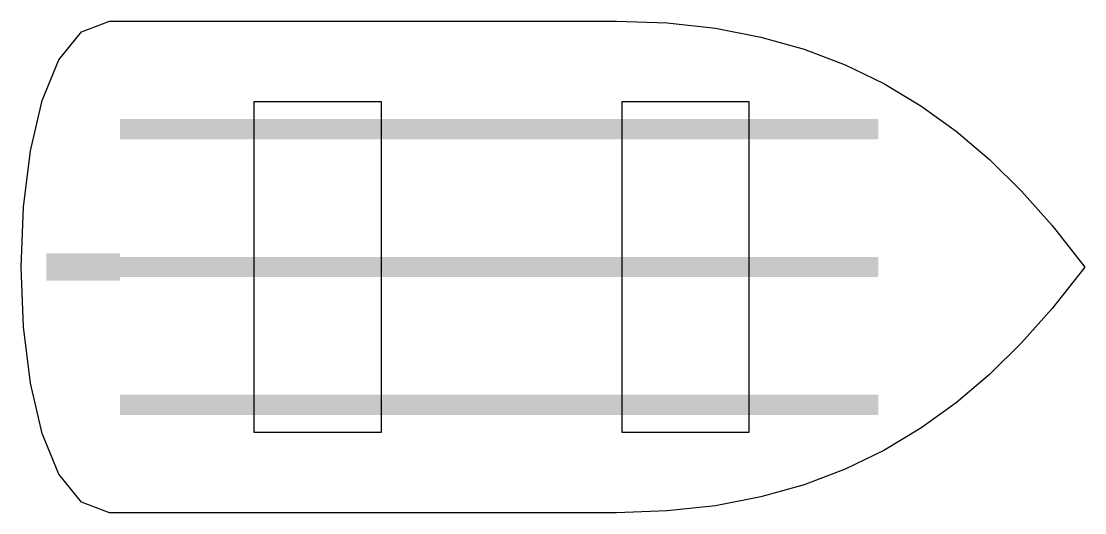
# Model space of a CAD drawing. Header units: millimetres. Extents: x 3.9 to 25.5, y 3.9 to 13.9.
import ezdxf

# ---------------------------------------------------------------- set-up
doc = ezdxf.new("R2010")
doc.units = ezdxf.units.MM
doc.layers.add('CUT', color=1, linetype='Continuous')
doc.layers.add('RASTER', color=7, linetype='Continuous')

msp = doc.modelspace()

# ---------------------------------------------------------------- hatches: boundary and pattern name
at = {"layer": 'RASTER'}
for points in [[(5.868, 11.865), (21.279, 11.865), (21.279, 11.454), (5.868, 11.454)], [(4.374, 9.137), (5.868, 9.137), (5.868, 8.577), (4.374, 8.577)], [(5.868, 9.063), (21.279, 9.063), (21.279, 8.652), (5.868, 8.652)], [(5.868, 6.261), (21.279, 6.261), (21.279, 5.85), (5.868, 5.85)]]:
    msp.add_hatch(color=7, dxfattribs=at).paths.add_polyline_path(points)

# ---------------------------------------------------------------- linework, layer by layer
at = {"layer": 'CUT'}
for points in [[(5.656, 13.851), (15.958, 13.851), (16.987, 13.816), (17.965, 13.708), (18.891, 13.53), (19.769, 13.283), (20.601, 12.967), (21.391, 12.583), (22.141, 12.134), (22.855, 11.619), (23.535, 11.042), (24.184, 10.401), (24.807, 9.7), (25.47, 8.857), (24.807, 8.014), (24.184, 7.313), (23.535, 6.673), (22.855, 6.095), (22.141, 5.58), (21.391, 5.131), (20.601, 4.747), (19.769, 4.431), (18.891, 4.184), (17.965, 4.006), (16.987, 3.899), (15.958, 3.863), (5.656, 3.863), (5.084, 4.076), (4.627, 4.65), (4.289, 5.476), (4.051, 6.495), (3.91, 7.643), (3.862, 8.857), (3.91, 10.071), (4.051, 11.22), (4.289, 12.238), (4.627, 13.065), (5.084, 13.638)], [(8.597, 12.22), (11.172, 12.22), (11.172, 5.495), (8.597, 5.495)], [(16.069, 12.22), (18.644, 12.22), (18.644, 5.495), (16.069, 5.495)]]:
    msp.add_lwpolyline(points, close=True, dxfattribs=at)

doc.saveas('drawing.dxf')
